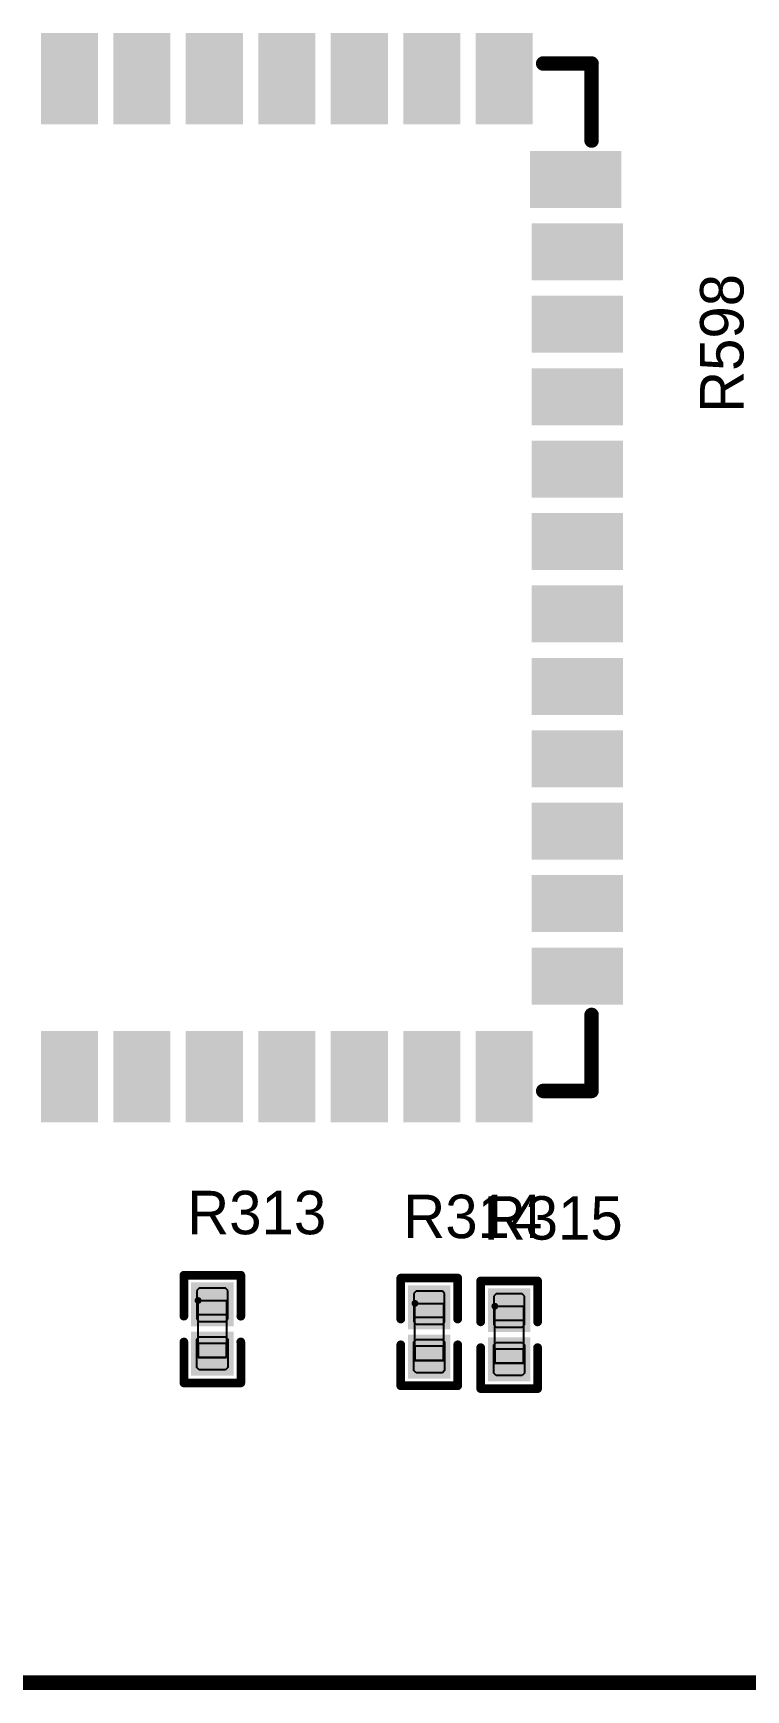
# Model space of a CAD drawing. Header units: millimetres. Extents: x 892 to 1144, y 1011 to 1123.
# Drawn here: x 914.59 to 927.07, y 1062.8 to 1091.85 of the extents above; entities that cross this region are included whole.
import ezdxf

# ---------------------------------------------------------------- set-up
doc = ezdxf.new("R2010")
doc.units = ezdxf.units.MM
for name, color, linetype in [('BottomOverlay', 54, 'Continuous'), ('Mechanical4', 56, 'Continuous'), ('Mechanical5', 56, 'Continuous'), ('Mechanical6', 56, 'Continuous'), ('TopLayer', 1, 'Continuous'), ('TopOverlay', 2, 'Continuous'), ('TopPaste', 8, 'Continuous'), ('TopSolder', 216, 'Continuous')]:
    doc.layers.add(name, color=color, linetype=linetype)

msp = doc.modelspace()

# ---------------------------------------------------------------- linework, layer by layer
at = {"layer": 'BottomOverlay', "const_width": 0.254}
msp.add_lwpolyline([(892.125, 1062.925), (937.125, 1062.925)], dxfattribs=at)
at = {"layer": 'Mechanical4'}
for p, q in [((917.475, 1068.625), (917.475, 1069.625)), ((917.475, 1069.625), (917.975, 1069.625)), ((917.975, 1069.625), (917.975, 1068.625)), ((921.275, 1068.575), (921.275, 1069.575)), ((921.275, 1069.575), (921.775, 1069.575)), ((921.775, 1069.575), (921.775, 1068.575)), ((922.675, 1068.525), (922.675, 1069.525)), ((922.675, 1069.525), (923.175, 1069.525)), ((923.175, 1069.525), (923.175, 1068.525)), ((917.975, 1068.625), (917.475, 1068.625)), ((921.775, 1068.575), (921.275, 1068.575)), ((923.175, 1068.525), (922.675, 1068.525))]:
    msp.add_line(p, q, dxfattribs=at)
at = {"layer": 'Mechanical5'}
for p, q in [((917.475, 1069.375), (917.475, 1069.625)), ((917.475, 1069.625), (917.975, 1069.625)), ((917.975, 1069.625), (917.975, 1069.375)), ((921.275, 1069.325), (921.275, 1069.575)), ((921.275, 1069.575), (921.775, 1069.575)), ((921.775, 1069.575), (921.775, 1069.325)), ((922.675, 1069.275), (922.675, 1069.525)), ((922.675, 1069.525), (923.175, 1069.525)), ((923.175, 1069.525), (923.175, 1069.275)), ((917.975, 1069.375), (917.475, 1069.375)), ((921.775, 1069.325), (921.275, 1069.325)), ((923.175, 1069.275), (922.675, 1069.275)), ((917.475, 1068.874), (917.475, 1068.624)), ((917.975, 1068.874), (917.475, 1068.874)), ((917.975, 1068.624), (917.975, 1068.874)), ((917.475, 1068.624), (917.975, 1068.624)), ((921.275, 1068.824), (921.275, 1068.574)), ((921.775, 1068.824), (921.275, 1068.824)), ((921.275, 1068.574), (921.775, 1068.574)), ((921.775, 1068.574), (921.775, 1068.824)), ((922.675, 1068.774), (922.675, 1068.524)), ((923.175, 1068.774), (922.675, 1068.774)), ((923.175, 1068.524), (923.175, 1068.774)), ((922.675, 1068.524), (923.175, 1068.524))]:
    msp.add_line(p, q, dxfattribs=at)
at = {"layer": 'Mechanical6'}
for points, const_width in [([(917.505, 1069.625, 1), (917.445, 1069.625, 1)], 0.06), ([(917.43, 1069.625, 1), (917.46, 1069.625, 1)], 0.03), ([(917.49, 1069.625, 1), (917.52, 1069.625, 1)], 0.03), ([(921.305, 1069.575, 1), (921.245, 1069.575, 1)], 0.06), ([(921.23, 1069.575, 1), (921.26, 1069.575, 1)], 0.03), ([(921.29, 1069.575, 1), (921.32, 1069.575, 1)], 0.03), ([(922.705, 1069.525, 1), (922.645, 1069.525, 1)], 0.06), ([(922.63, 1069.525, 1), (922.66, 1069.525, 1)], 0.03), ([(922.69, 1069.525, 1), (922.72, 1069.525, 1)], 0.03)]:
    msp.add_lwpolyline(points, format="xyb", close=True, dxfattribs=dict(at, const_width=const_width))
at = {"layer": 'TopLayer'}
for points in [[(914.77, 1091.8), (914.77, 1090.3), (915.67, 1091.8), (915.67, 1090.3)], [(916.04, 1091.8), (916.04, 1090.3), (916.94, 1091.8), (916.94, 1090.3)], [(917.31, 1091.8), (917.31, 1090.3), (918.21, 1091.8), (918.21, 1090.3)], [(918.58, 1091.8), (918.58, 1090.3), (919.48, 1091.8), (919.48, 1090.3)], [(919.85, 1091.8), (919.85, 1090.3), (920.75, 1091.8), (920.75, 1090.3)], [(921.12, 1091.8), (921.12, 1090.3), (922.02, 1091.8), (922.02, 1090.3)], [(922.39, 1091.8), (922.39, 1090.3), (923.29, 1091.8), (923.29, 1090.3)], [(924.84, 1089.735), (923.34, 1089.735), (924.84, 1088.835), (923.34, 1088.835)], [(924.87, 1088.465), (923.37, 1088.465), (924.87, 1087.565), (923.37, 1087.565)], [(924.87, 1087.195), (923.37, 1087.195), (924.87, 1086.295), (923.37, 1086.295)], [(924.87, 1085.925), (923.37, 1085.925), (924.87, 1085.025), (923.37, 1085.025)], [(924.87, 1084.655), (923.37, 1084.655), (924.87, 1083.755), (923.37, 1083.755)], [(924.87, 1083.385), (923.37, 1083.385), (924.87, 1082.485), (923.37, 1082.485)], [(924.87, 1082.115), (923.37, 1082.115), (924.87, 1081.215), (923.37, 1081.215)], [(924.87, 1080.845), (923.37, 1080.845), (924.87, 1079.945), (923.37, 1079.945)], [(924.87, 1079.575), (923.37, 1079.575), (924.87, 1078.675), (923.37, 1078.675)], [(924.87, 1078.305), (923.37, 1078.305), (924.87, 1077.405), (923.37, 1077.405)], [(924.87, 1077.035), (923.37, 1077.035), (924.87, 1076.135), (923.37, 1076.135)], [(924.87, 1075.765), (923.37, 1075.765), (924.87, 1074.865), (923.37, 1074.865)], [(915.67, 1072.8), (915.67, 1074.3), (914.77, 1072.8), (914.77, 1074.3)], [(916.94, 1072.8), (916.94, 1074.3), (916.04, 1072.8), (916.04, 1074.3)], [(918.21, 1072.8), (918.21, 1074.3), (917.31, 1072.8), (917.31, 1074.3)], [(919.48, 1072.8), (919.48, 1074.3), (918.58, 1072.8), (918.58, 1074.3)], [(920.75, 1072.8), (920.75, 1074.3), (919.85, 1072.8), (919.85, 1074.3)], [(922.02, 1072.8), (922.02, 1074.3), (921.12, 1072.8), (921.12, 1074.3)], [(923.29, 1072.8), (923.29, 1074.3), (922.39, 1072.8), (922.39, 1074.3)], [(917.455, 1069.841), (917.455, 1069.275), (917.995, 1069.841), (917.995, 1069.275)], [(921.255, 1069.791), (921.255, 1069.225), (921.795, 1069.791), (921.795, 1069.225)], [(922.655, 1069.741), (922.655, 1069.175), (923.195, 1069.741), (923.195, 1069.175)], [(917.455, 1068.975), (917.455, 1068.409), (917.995, 1068.975), (917.995, 1068.409)], [(921.255, 1068.925), (921.255, 1068.359), (921.795, 1068.925), (921.795, 1068.359)], [(922.655, 1068.875), (922.655, 1068.309), (923.195, 1068.875), (923.195, 1068.309)]]:
    msp.add_solid(points, dxfattribs=at)
at = {"layer": 'TopOverlay'}
for points, const_width in [([(923.521, 1091.317), (924.369, 1091.317)], 0.254), ([(924.369, 1089.966), (924.369, 1091.317)], 0.254), ([(924.369, 1073.3), (924.369, 1074.634)], 0.254), ([(923.521, 1073.3), (924.369, 1073.3)], 0.254), ([(917.226, 1069.351), (917.226, 1070.069)], 0.152), ([(917.226, 1070.069), (918.224, 1070.069)], 0.152), ([(918.224, 1069.351), (918.224, 1070.069)], 0.152), ([(921.026, 1069.301), (921.026, 1070.019)], 0.152), ([(921.026, 1070.019), (922.024, 1070.019)], 0.152), ([(922.024, 1069.301), (922.024, 1070.019)], 0.152), ([(922.426, 1069.251), (922.426, 1069.969)], 0.152), ([(922.426, 1069.969), (923.424, 1069.969)], 0.152), ([(923.424, 1069.251), (923.424, 1069.969)], 0.152), ([(917.226, 1068.181), (917.226, 1068.899)], 0.152), ([(918.224, 1068.181), (918.224, 1068.899)], 0.152), ([(921.026, 1068.131), (921.026, 1068.849)], 0.152), ([(922.024, 1068.131), (922.024, 1068.849)], 0.152), ([(922.426, 1068.081), (922.426, 1068.799)], 0.152), ([(923.424, 1068.081), (923.424, 1068.799)], 0.152), ([(917.226, 1068.181), (918.224, 1068.181)], 0.152), ([(921.026, 1068.131), (922.024, 1068.131)], 0.152), ([(922.426, 1068.081), (923.424, 1068.081)], 0.152)]:
    msp.add_lwpolyline(points, dxfattribs=dict(at, const_width=const_width))
for points, const_width in [([(923.458, 1091.317, 1), (923.585, 1091.317, 1)], 0.127), ([(924.306, 1091.317, 1), (924.433, 1091.317, 1)], 0.127), ([(924.306, 1091.317, 1), (924.433, 1091.317, 1)], 0.127), ([(924.306, 1089.966, 1), (924.433, 1089.966, 1)], 0.127), ([(924.306, 1074.634, 1), (924.433, 1074.634, 1)], 0.127), ([(923.458, 1073.3, 1), (923.585, 1073.3, 1)], 0.127), ([(924.306, 1073.3, 1), (924.433, 1073.3, 1)], 0.127), ([(924.306, 1073.3, 1), (924.433, 1073.3, 1)], 0.127), ([(917.188, 1070.069, 1), (917.264, 1070.069, 1)], 0.0762), ([(917.188, 1070.069, 1), (917.264, 1070.069, 1)], 0.0762), ([(918.185, 1070.069, 1), (918.262, 1070.069, 1)], 0.0762), ([(918.185, 1070.069, 1), (918.262, 1070.069, 1)], 0.0762), ([(920.988, 1070.019, 1), (921.064, 1070.019, 1)], 0.0762), ([(920.988, 1070.019, 1), (921.064, 1070.019, 1)], 0.0762), ([(921.985, 1070.019, 1), (922.062, 1070.019, 1)], 0.0762), ([(921.985, 1070.019, 1), (922.062, 1070.019, 1)], 0.0762), ([(922.388, 1069.969, 1), (922.464, 1069.969, 1)], 0.0762), ([(922.388, 1069.969, 1), (922.464, 1069.969, 1)], 0.0762), ([(923.385, 1069.969, 1), (923.462, 1069.969, 1)], 0.0762), ([(923.385, 1069.969, 1), (923.462, 1069.969, 1)], 0.0762), ([(917.188, 1069.351, 1), (917.264, 1069.351, 1)], 0.0762), ([(918.185, 1069.351, 1), (918.262, 1069.351, 1)], 0.0762), ([(920.988, 1069.301, 1), (921.064, 1069.301, 1)], 0.0762), ([(921.985, 1069.301, 1), (922.062, 1069.301, 1)], 0.0762), ([(922.388, 1069.251, 1), (922.464, 1069.251, 1)], 0.0762), ([(923.385, 1069.251, 1), (923.462, 1069.251, 1)], 0.0762), ([(917.188, 1068.899, 1), (917.264, 1068.899, 1)], 0.0762), ([(918.185, 1068.899, 1), (918.262, 1068.899, 1)], 0.0762), ([(920.988, 1068.849, 1), (921.064, 1068.849, 1)], 0.0762), ([(921.985, 1068.849, 1), (922.062, 1068.849, 1)], 0.0762), ([(922.388, 1068.799, 1), (922.464, 1068.799, 1)], 0.0762), ([(923.385, 1068.799, 1), (923.462, 1068.799, 1)], 0.0762), ([(917.188, 1068.181, 1), (917.264, 1068.181, 1)], 0.0762), ([(917.188, 1068.181, 1), (917.264, 1068.181, 1)], 0.0762), ([(918.185, 1068.181, 1), (918.262, 1068.181, 1)], 0.0762), ([(918.185, 1068.181, 1), (918.262, 1068.181, 1)], 0.0762), ([(920.988, 1068.131, 1), (921.064, 1068.131, 1)], 0.0762), ([(920.988, 1068.131, 1), (921.064, 1068.131, 1)], 0.0762), ([(921.985, 1068.131, 1), (922.062, 1068.131, 1)], 0.0762), ([(921.985, 1068.131, 1), (922.062, 1068.131, 1)], 0.0762), ([(922.388, 1068.081, 1), (922.464, 1068.081, 1)], 0.0762), ([(922.388, 1068.081, 1), (922.464, 1068.081, 1)], 0.0762), ([(923.385, 1068.081, 1), (923.462, 1068.081, 1)], 0.0762), ([(923.385, 1068.081, 1), (923.462, 1068.081, 1)], 0.0762)]:
    msp.add_lwpolyline(points, format="xyb", close=True, dxfattribs=dict(at, const_width=const_width))
at = {"layer": 'TopPaste'}
for p, q in [((917.495, 1069.841), (917.455, 1069.801)), ((917.455, 1069.801), (917.455, 1069.3)), ((917.955, 1069.841), (917.495, 1069.841)), ((917.995, 1069.801), (917.955, 1069.841)), ((917.995, 1069.3), (917.995, 1069.801)), ((921.295, 1069.791), (921.255, 1069.751)), ((921.255, 1069.751), (921.255, 1069.25)), ((921.755, 1069.791), (921.295, 1069.791)), ((921.795, 1069.751), (921.755, 1069.791)), ((921.795, 1069.25), (921.795, 1069.751)), ((922.695, 1069.741), (922.655, 1069.701)), ((922.655, 1069.701), (922.655, 1069.2)), ((923.155, 1069.741), (922.695, 1069.741)), ((923.195, 1069.701), (923.155, 1069.741)), ((923.195, 1069.2), (923.195, 1069.701)), ((917.455, 1069.3), (917.495, 1069.26)), ((917.495, 1069.26), (917.955, 1069.26)), ((917.955, 1069.26), (917.995, 1069.3)), ((921.255, 1069.25), (921.295, 1069.21)), ((921.295, 1069.21), (921.755, 1069.21)), ((921.755, 1069.21), (921.795, 1069.25)), ((922.655, 1069.2), (922.695, 1069.16)), ((922.695, 1069.16), (923.155, 1069.16)), ((923.155, 1069.16), (923.195, 1069.2)), ((917.455, 1068.95), (917.495, 1068.99)), ((917.455, 1068.449), (917.455, 1068.95)), ((917.495, 1068.99), (917.955, 1068.99)), ((917.955, 1068.99), (917.995, 1068.95)), ((917.995, 1068.95), (917.995, 1068.449)), ((921.255, 1068.9), (921.295, 1068.94)), ((921.255, 1068.399), (921.255, 1068.9)), ((921.295, 1068.94), (921.755, 1068.94)), ((921.755, 1068.94), (921.795, 1068.9)), ((921.795, 1068.9), (921.795, 1068.399)), ((922.655, 1068.85), (922.695, 1068.89)), ((922.655, 1068.349), (922.655, 1068.85)), ((922.695, 1068.89), (923.155, 1068.89)), ((923.155, 1068.89), (923.195, 1068.85)), ((923.195, 1068.85), (923.195, 1068.349)), ((917.495, 1068.409), (917.455, 1068.449)), ((917.955, 1068.409), (917.495, 1068.409)), ((917.995, 1068.449), (917.955, 1068.409)), ((921.295, 1068.359), (921.255, 1068.399)), ((921.755, 1068.359), (921.295, 1068.359)), ((921.795, 1068.399), (921.755, 1068.359)), ((922.695, 1068.309), (922.655, 1068.349)), ((923.155, 1068.309), (922.695, 1068.309)), ((923.195, 1068.349), (923.155, 1068.309))]:
    msp.add_line(p, q, dxfattribs=at)
for points in [[(914.77, 1091.8), (914.77, 1090.3), (915.67, 1091.8), (915.67, 1090.3)], [(916.04, 1091.8), (916.04, 1090.3), (916.94, 1091.8), (916.94, 1090.3)], [(917.31, 1091.8), (917.31, 1090.3), (918.21, 1091.8), (918.21, 1090.3)], [(918.58, 1091.8), (918.58, 1090.3), (919.48, 1091.8), (919.48, 1090.3)], [(919.85, 1091.8), (919.85, 1090.3), (920.75, 1091.8), (920.75, 1090.3)], [(921.12, 1091.8), (921.12, 1090.3), (922.02, 1091.8), (922.02, 1090.3)], [(922.39, 1091.8), (922.39, 1090.3), (923.29, 1091.8), (923.29, 1090.3)], [(924.84, 1089.735), (923.34, 1089.735), (924.84, 1088.835), (923.34, 1088.835)], [(924.87, 1088.465), (923.37, 1088.465), (924.87, 1087.565), (923.37, 1087.565)], [(924.87, 1087.195), (923.37, 1087.195), (924.87, 1086.295), (923.37, 1086.295)], [(924.87, 1085.925), (923.37, 1085.925), (924.87, 1085.025), (923.37, 1085.025)], [(924.87, 1084.655), (923.37, 1084.655), (924.87, 1083.755), (923.37, 1083.755)], [(924.87, 1083.385), (923.37, 1083.385), (924.87, 1082.485), (923.37, 1082.485)], [(924.87, 1082.115), (923.37, 1082.115), (924.87, 1081.215), (923.37, 1081.215)], [(924.87, 1080.845), (923.37, 1080.845), (924.87, 1079.945), (923.37, 1079.945)], [(924.87, 1079.575), (923.37, 1079.575), (924.87, 1078.675), (923.37, 1078.675)], [(924.87, 1078.305), (923.37, 1078.305), (924.87, 1077.405), (923.37, 1077.405)], [(924.87, 1077.035), (923.37, 1077.035), (924.87, 1076.135), (923.37, 1076.135)], [(924.87, 1075.765), (923.37, 1075.765), (924.87, 1074.865), (923.37, 1074.865)], [(915.67, 1072.8), (915.67, 1074.3), (914.77, 1072.8), (914.77, 1074.3)], [(916.94, 1072.8), (916.94, 1074.3), (916.04, 1072.8), (916.04, 1074.3)], [(918.21, 1072.8), (918.21, 1074.3), (917.31, 1072.8), (917.31, 1074.3)], [(919.48, 1072.8), (919.48, 1074.3), (918.58, 1072.8), (918.58, 1074.3)], [(920.75, 1072.8), (920.75, 1074.3), (919.85, 1072.8), (919.85, 1074.3)], [(922.02, 1072.8), (922.02, 1074.3), (921.12, 1072.8), (921.12, 1074.3)], [(923.29, 1072.8), (923.29, 1074.3), (922.39, 1072.8), (922.39, 1074.3)], [(917.455, 1069.841), (917.455, 1069.275), (917.995, 1069.841), (917.995, 1069.275)], [(921.255, 1069.791), (921.255, 1069.225), (921.795, 1069.791), (921.795, 1069.225)], [(922.655, 1069.741), (922.655, 1069.175), (923.195, 1069.741), (923.195, 1069.175)], [(917.455, 1068.975), (917.455, 1068.409), (917.995, 1068.975), (917.995, 1068.409)], [(921.255, 1068.925), (921.255, 1068.359), (921.795, 1068.925), (921.795, 1068.359)], [(922.655, 1068.875), (922.655, 1068.309), (923.195, 1068.875), (923.195, 1068.309)]]:
    msp.add_solid(points, dxfattribs=at)
at = {"layer": 'TopSolder'}
for points in [[(914.72, 1091.85), (914.72, 1090.25), (915.72, 1091.85), (915.72, 1090.25)], [(915.99, 1091.85), (915.99, 1090.25), (916.99, 1091.85), (916.99, 1090.25)], [(917.26, 1091.85), (917.26, 1090.25), (918.26, 1091.85), (918.26, 1090.25)], [(918.53, 1091.85), (918.53, 1090.25), (919.53, 1091.85), (919.53, 1090.25)], [(919.8, 1091.85), (919.8, 1090.25), (920.8, 1091.85), (920.8, 1090.25)], [(921.07, 1091.85), (921.07, 1090.25), (922.07, 1091.85), (922.07, 1090.25)], [(922.34, 1091.85), (922.34, 1090.25), (923.34, 1091.85), (923.34, 1090.25)], [(924.89, 1089.785), (923.29, 1089.785), (924.89, 1088.785), (923.29, 1088.785)], [(924.92, 1088.515), (923.32, 1088.515), (924.92, 1087.515), (923.32, 1087.515)], [(924.92, 1087.245), (923.32, 1087.245), (924.92, 1086.245), (923.32, 1086.245)], [(924.92, 1085.975), (923.32, 1085.975), (924.92, 1084.975), (923.32, 1084.975)], [(924.92, 1084.705), (923.32, 1084.705), (924.92, 1083.705), (923.32, 1083.705)], [(924.92, 1083.435), (923.32, 1083.435), (924.92, 1082.435), (923.32, 1082.435)], [(924.92, 1082.165), (923.32, 1082.165), (924.92, 1081.165), (923.32, 1081.165)], [(924.92, 1080.895), (923.32, 1080.895), (924.92, 1079.895), (923.32, 1079.895)], [(924.92, 1079.625), (923.32, 1079.625), (924.92, 1078.625), (923.32, 1078.625)], [(924.92, 1078.355), (923.32, 1078.355), (924.92, 1077.355), (923.32, 1077.355)], [(924.92, 1077.085), (923.32, 1077.085), (924.92, 1076.085), (923.32, 1076.085)], [(924.92, 1075.815), (923.32, 1075.815), (924.92, 1074.815), (923.32, 1074.815)], [(915.72, 1072.75), (915.72, 1074.35), (914.72, 1072.75), (914.72, 1074.35)], [(916.99, 1072.75), (916.99, 1074.35), (915.99, 1072.75), (915.99, 1074.35)], [(918.26, 1072.75), (918.26, 1074.35), (917.26, 1072.75), (917.26, 1074.35)], [(919.53, 1072.75), (919.53, 1074.35), (918.53, 1072.75), (918.53, 1074.35)], [(920.8, 1072.75), (920.8, 1074.35), (919.8, 1072.75), (919.8, 1074.35)], [(922.07, 1072.75), (922.07, 1074.35), (921.07, 1072.75), (921.07, 1074.35)], [(923.34, 1072.75), (923.34, 1074.35), (922.34, 1072.75), (922.34, 1074.35)], [(917.353, 1069.942), (917.353, 1069.173), (918.097, 1069.942), (918.097, 1069.173)], [(921.153, 1069.892), (921.153, 1069.123), (921.897, 1069.892), (921.897, 1069.123)], [(922.553, 1069.842), (922.553, 1069.073), (923.297, 1069.842), (923.297, 1069.073)], [(917.353, 1069.077), (917.353, 1068.308), (918.097, 1069.077), (918.097, 1068.308)], [(921.153, 1069.027), (921.153, 1068.258), (921.897, 1069.027), (921.897, 1068.258)], [(922.553, 1068.977), (922.553, 1068.208), (923.297, 1068.977), (923.297, 1068.208)]]:
    msp.add_solid(points, dxfattribs=at)

# ---------------------------------------------------------------- texts
at = {"layer": 'TopOverlay'}
msp.add_text('R598', height=0.762, rotation=90, dxfattribs=at).set_placement((927.032, 1085.191))
for s, p in [('R313', (917.284, 1070.787)), ('R314', (921.07, 1070.719)), ('R315', (922.479, 1070.693))]:
    msp.add_text(s, height=0.762, dxfattribs=at).set_placement(p)

doc.saveas('drawing.dxf')
